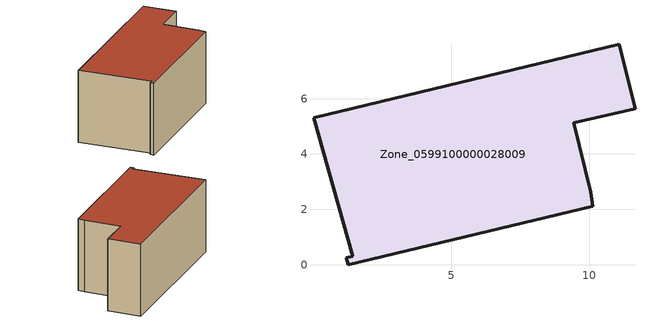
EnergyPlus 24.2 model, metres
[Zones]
Zone_0599100000028009
 floor ground (C_G): 10.11,2.11 1.28,0 1.22,0.24 1.46,0.3 0.03,5.31 11.08,7.96 11.65,5.64 9.44,5.13 10.05,2.61 z0
 wall outside (C_F): 11.65,5.64 11.08,7.96 0.03,5.31 1.46,0.3 1.22,0.24 1.28,0 10.11,2.11 10.05,2.61 9.44,5.13 11.65,5.64 z0:5.23
 roof outside (C_R): 1.28,0 10.11,2.11 10.05,2.61 9.44,5.13 11.65,5.64 11.08,7.96 0.03,5.31 1.46,0.3 1.22,0.24 z5.23
[BUILDING]
Pand.0599100000028009: North Axis=0; Terrain=City; Loads Convergence Tolerance Value=0.04; Temperature Convergence Tolerance Value=0.4; Solar Distribution=FullExterior; Maximum Number of Warmup Days=25; Minimum Number of Warmup Days=1
[Site:Location]
Rotterdam.The.Hague.AP_ZH_NLD Design_Conditions: Latitude=51.96; Longitude=4.45; Time Zone=1; Elevation=-4.5
[SITE:GROUNDTEMPERATURE:BUILDINGSURFACE]
18, 18, 18, 18, 18, 18, 18, 18, 18, 18, 18, 18
[MATERIAL] Thermal Absorptance=0.9; Solar Absorptance=0.7; Visible Absorptance=0.7
Name | Roughness | Thickness | Conductivity | Density | Specific Heat
G.TC.1975-1991 | MediumSmooth | 0.15 | 0.288461 | 540 | 1210
F.TC.1975-1991 | Rough | 0.3 | 0.230769 | 1920 | 840
R.TC.1975-1991 | MediumRough | 0.2 | 0.153846 | 1500 | 1000
[CONSTRUCTION]
C_G: G.TC.1975-1991
C_F: F.TC.1975-1991
C_R: R.TC.1975-1991
[ZONE]
Zone_0599100000028009: Type=1; Multiplier=1; Ceiling Height=Autocalculate; Volume=Autocalculate; Floor Area=autocalculate; Part of Total Floor Area=Yes
[ZONEINFILTRATION:DESIGNFLOWRATE]
Infil_Zone_0599100000028009: Zone or ZoneList or Space or SpaceList=Zone_0599100000028009; Schedule=AlwaysOn; Design Flow Rate Calculation Method=Flow/Area; Flow Rate per Floor Area=0.003; Constant Term Coefficient=1; Temperature Term Coefficient=0; Velocity Term Coefficient=0; Velocity Squared Term Coefficient=0
[HVACTEMPLATE:ZONE:IDEALLOADSAIRSYSTEM]
Zone_0599100000028009: Maximum Heating Supply Air Temperature=50; Minimum Cooling Supply Air Temperature=13; Maximum Heating Supply Air Humidity Ratio=0.0156; Minimum Cooling Supply Air Humidity Ratio=0.0077; Heating Limit=NoLimit; Cooling Limit=NoLimit; Dehumidification Control Type=ConstantSensibleHeatRatio; Cooling Sensible Heat Ratio=0.7; Dehumidification Setpoint=60; Humidification Control Type=None; Humidification Setpoint=30; Outdoor Air Method=None; Outdoor Air Flow Rate per Person=0.00944; Outdoor Air Flow Rate per Zone Floor Area=0; Outdoor Air Flow Rate per Zone=0; Demand Controlled Ventilation Type=None; Outdoor Air Economizer Type=NoEconomizer; Heat Recovery Type=None; Sensible Heat Recovery Effectiveness=0.7; Latent Heat Recovery Effectiveness=0.65
[ZONECONTROL:THERMOSTAT]
ThermostatControl_Zone_0599100000028009: Zone or ZoneList=Zone_0599100000028009; Control Type Schedule=DualSetpointControlType; Control 1=Thermostat_Zone_0599100000028009; Temperature Difference Between Cutout And Setpoint=0
[THERMOSTATSETPOINT:DUALSETPOINT]
Thermostat_Zone_0599100000028009: Heating Setpoint Temperature Schedule=HeatingSetpoint_Zone_0599100000028009; Cooling Setpoint Temperature Schedule=CoolingSetpoint_Zone_0599100000028009
[SCHEDULE:COMPACT]
HeatingSetpoint_Zone_0599100000028009: Through: 12/31, For: AllDays, Until: 24:00, 21
CoolingSetpoint_Zone_0599100000028009: Through: 12/31, For: AllDays, Until: 24:00, 24
DualSetpointControlType: Through: 12/31, For: AllDays, Until: 24:00, 4
AlwaysOn: Through: 12/31, For: AllDays, Until: 24:00, 1
